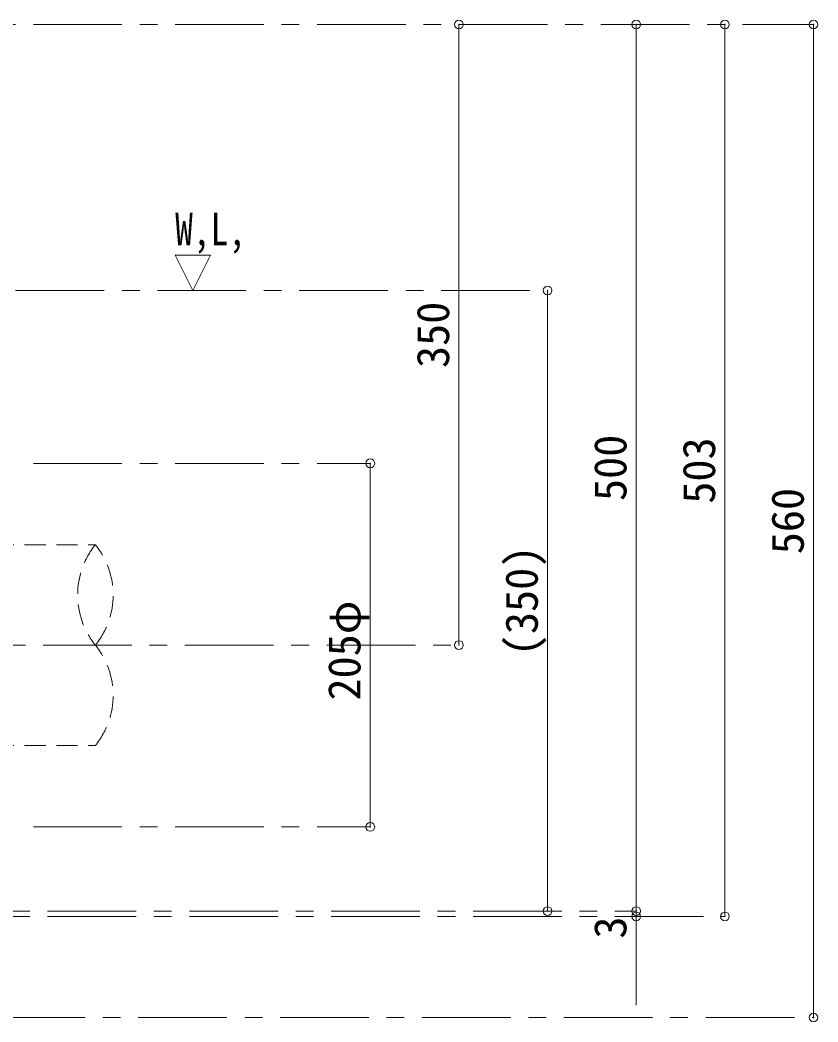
# Model space of a CAD drawing. Units: millimetres at full size, sheet at 1:10; details may follow other scales. Extents: x -2114 to 1936, y -1399 to 1411.
# Drawn here: x -6 to 444, y -886 to -321 of the extents above; entities that cross this region are included whole.
import ezdxf
from ezdxf.enums import TextEntityAlignment as Align

# ---------------------------------------------------------------- set-up
doc = ezdxf.new("R2010")
doc.units = ezdxf.units.MM
doc.header["$LTSCALE"] = 10
doc.header["$PDMODE"] = 32
doc.header["$PDSIZE"] = 5
doc.linetypes.add('CHAIN1', pattern=[8, 5, -1, 1, -1])
doc.linetypes.add('DASHED1', pattern=[1.8, 1.2, -0.6])
doc.layers.add('0-0_ﾚｲﾔ1', color=4, linetype='Continuous', lineweight=9)
doc.styles.add('ＭＳ ゴシック', font='')
doc.styles.get('ＭＳ ゴシック').set_extended_font_data('MS Gothic')

msp = doc.modelspace()

# ---------------------------------------------------------------- linework, layer by layer
at = {"layer": '0-0_ﾚｲﾔ1', "linetype": 'CHAIN1'}
for p, q in [((-398.92, -323.64), (441.08, -323.64)), ((-568.92, -473.64), (291.08, -473.64)), ((1.08, -571.14), (191.08, -571.14)), ((-633.42, -673.64), (241.08, -673.64)), ((1.08, -776.14), (191.08, -776.14)), ((-550.92, -823.64), (341.08, -823.64)), ((-550.92, -826.64), (391.08, -826.64)), ((-499.72, -883.64), (441.08, -883.64))]:
    msp.add_line(p, q, dxfattribs=at)
at = {"layer": '0-0_ﾚｲﾔ1'}
for p, q in [((241.08, -673.64), (241.08, -323.64)), ((341.08, -823.64), (341.08, -323.64)), ((391.08, -323.64), (391.08, -826.64)), ((441.08, -883.64), (441.08, -323.64)), ((291.08, -473.64), (291.08, -823.64)), ((191.08, -571.14), (191.08, -776.14)), ((341.08, -876.64), (341.08, -823.64))]:
    msp.add_line(p, q, dxfattribs=at)
at = {"layer": '0-0_ﾚｲﾔ1', "color": 7, "lineweight": 18}
for p, q in [((81.08, -453.64), (101.08, -453.64)), ((81.08, -453.64), (91.08, -473.64)), ((91.08, -473.64), (101.08, -453.64))]:
    msp.add_line(p, q, dxfattribs=at)
at = {"layer": '0-0_ﾚｲﾔ1', "linetype": 'DASHED1'}
for p, q in [((-489.92, -617.04), (36.08, -617.04)), ((-489.92, -730.24), (36.08, -730.24))]:
    msp.add_line(p, q, dxfattribs=at)
for centre, start, end in [((71.12, -645.34), 141.0776, 218.9224), ((1.03, -645.34), 321.0776, 38.9224), ((1.03, -701.94), 321.0776, 38.9224)]:
    msp.add_arc(centre, 45.05, start, end, dxfattribs=at)
at = {"layer": '0-0_ﾚｲﾔ1', "color": 1}
for p in [(241.08, -323.64), (341.08, -323.64), (391.08, -323.64), (441.08, -323.64), (291.08, -473.64), (191.08, -571.14), (241.08, -673.64), (191.08, -776.14), (291.08, -823.64), (341.08, -823.64), (341.08, -826.64), (391.08, -826.64), (441.08, -883.64)]:
    msp.add_point(p, dxfattribs=at)

# ---------------------------------------------------------------- texts
at = {"layer": '0-0_ﾚｲﾔ1', "color": 7, "style": 'ＭＳ ゴシック', "width": 0.8}
msp.add_text('W,L,', height=18.33, dxfattribs=at).set_placement((81.08, -453.64), align=Align.BOTTOM_LEFT)
at = {"layer": '0-0_ﾚｲﾔ1', "color": 7, "style": 'ＭＳ ゴシック'}
for s, p in [('350', (241.08, -517.39)), ('500', (341.08, -592.39)), ('503', (391.08, -593.89)), ('560', (441.08, -622.39)), ('(350)', (291.08, -679.89)), ('205φ', (191.08, -704.89)), ('3', (341.08, -839.14))]:
    msp.add_text(s, height=18.33, rotation=90, dxfattribs=at).set_placement(p, align=Align.BOTTOM_LEFT)

doc.saveas('drawing.dxf')
